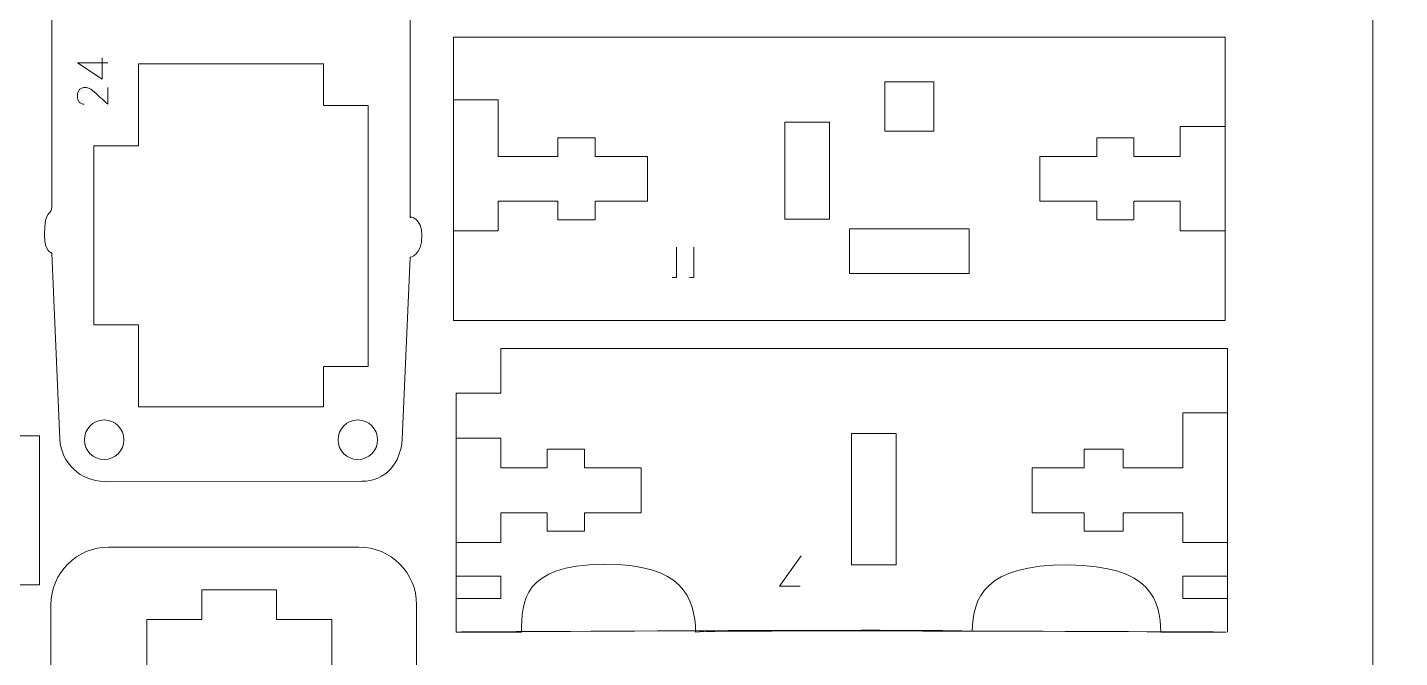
# Model space of a CAD drawing. Header units: millimetres. Extents: x 1 to 3601, y 1 to 1216.
# Drawn here: x 510.6 to 602.5, y 71.6 to 113.8 of the extents above; entities that cross this region are included whole.
import ezdxf

# ---------------------------------------------------------------- set-up
doc = ezdxf.new("R2010")
doc.units = ezdxf.units.MM
doc.layers.get('0').update_dxf_attribs({"lineweight": 5})
for name, color, linetype, lineweight in [('MARCATGE', 1, 'Continuous', 5), ('NO IMPRES', 5, 'Continuous', 5), ('TALL 1', 4, 'Continuous', 5)]:
    doc.layers.add(name, color=color, linetype=linetype, lineweight=lineweight)

msp = doc.modelspace()

# ---------------------------------------------------------------- linework, layer by layer
for points, knots in [([(536.233, 98.399), (536.233, 98.399), (537.029, 98.521), (537.029, 99.882), (537.029, 99.882), (537.029, 100.996), (536.233, 101.222), (536.233, 101.053), (536.233, 101.053), (536.233, 101.053), (536.233, 131.082), (536.233, 131.082), (536.233, 131.082), (536.233, 131.878), (535.917, 132.641), (535.354, 133.203), (535.354, 133.203), (534.792, 133.766), (534.028, 134.082), (533.233, 134.082), (533.233, 134.082), (533.233, 134.082), (515.233, 134.082), (515.233, 134.082), (515.233, 134.082), (514.437, 134.082), (513.674, 133.766), (513.112, 133.203), (513.112, 133.203), (512.549, 132.641), (512.233, 131.878), (512.233, 131.082), (512.233, 131.082), (512.233, 131.082), (512.233, 109.915), (512.233, 101.803), (512.233, 101.803), (512.233, 101.155), (511.729, 101.735), (511.729, 99.882), (511.729, 99.882), (511.729, 98.77), (512.233, 98.69), (512.233, 98.69), (512.233, 98.69), (512.233, 98.69), (512.765, 86.225), (512.765, 86.225), (512.765, 86.225), (512.849, 84.632), (514.165, 83.382), (515.761, 83.382), (515.761, 83.382), (515.761, 83.382), (532.997, 83.396), (532.997, 83.396), (532.997, 83.396), (534.593, 83.396), (535.617, 84.632), (535.7, 86.225), (535.7, 86.225), (535.7, 86.225), (536.233, 98.399), (536.233, 98.399)], [0, 0, 0, 0, 0.058824, 0.058824, 0.058824, 0.058824, 0.117647, 0.117647, 0.117647, 0.117647, 0.176471, 0.176471, 0.176471, 0.176471, 0.235294, 0.235294, 0.235294, 0.235294, 0.294118, 0.294118, 0.294118, 0.294118, 0.352941, 0.352941, 0.352941, 0.352941, 0.411765, 0.411765, 0.411765, 0.411765, 0.470588, 0.470588, 0.470588, 0.470588, 0.529412, 0.529412, 0.529412, 0.529412, 0.588235, 0.588235, 0.588235, 0.588235, 0.647059, 0.647059, 0.647059, 0.647059, 0.705882, 0.705882, 0.705882, 0.705882, 0.764706, 0.764706, 0.764706, 0.764706, 0.823529, 0.823529, 0.823529, 0.823529, 0.882353, 0.882353, 0.882353, 0.882353, 1, 1, 1, 1]), ([(590.838, 113.172), (590.838, 113.172), (590.838, 94.172), (590.838, 94.172), (590.838, 94.172), (590.838, 94.172), (539.138, 94.172), (539.138, 94.172), (539.138, 94.172), (539.138, 94.172), (539.138, 113.172), (539.138, 113.172), (539.138, 113.172), (539.138, 113.172), (590.838, 113.172), (590.838, 113.172)], [0, 0, 0, 0, 0.2, 0.2, 0.2, 0.2, 0.4, 0.4, 0.4, 0.4, 0.6, 0.6, 0.6, 0.6, 1, 1, 1, 1]), ([(539.31, 73.293), (539.31, 73.293), (572.11, 73.511), (573.894, 73.345), (573.894, 73.345), (573.958, 75.592), (574.703, 77.819), (580.322, 77.789), (580.322, 77.789), (585.942, 77.76), (586.503, 75.353), (586.53, 73.293), (586.53, 73.293), (586.53, 73.293), (590.91, 73.293), (590.91, 73.293), (590.91, 73.293), (590.91, 73.293), (557.152, 73.458), (555.368, 73.293), (555.368, 73.293), (555.303, 75.54), (554.562, 77.895), (549.175, 77.832), (549.175, 77.832), (543.787, 77.769), (543.717, 75.353), (543.69, 73.293), (543.69, 73.293), (543.69, 73.293), (539.31, 73.293), (539.31, 73.293), (539.31, 73.293), (539.31, 73.293), (539.31, 89.293), (539.31, 89.293), (539.31, 89.293), (539.31, 89.293), (542.31, 89.293), (542.31, 89.293), (542.31, 89.293), (542.31, 89.293), (542.31, 92.293), (542.31, 92.293), (542.31, 92.293), (542.31, 92.293), (591.01, 92.293), (591.01, 92.293), (591.01, 92.293), (591.01, 92.293), (591.01, 73.293), (591.01, 73.293)], [0, 0, 0, 0, 0.071429, 0.071429, 0.071429, 0.071429, 0.142857, 0.142857, 0.142857, 0.142857, 0.214286, 0.214286, 0.214286, 0.214286, 0.285714, 0.285714, 0.285714, 0.285714, 0.357143, 0.357143, 0.357143, 0.357143, 0.428571, 0.428571, 0.428571, 0.428571, 0.5, 0.5, 0.5, 0.5, 0.571429, 0.571429, 0.571429, 0.571429, 0.642857, 0.642857, 0.642857, 0.642857, 0.714286, 0.714286, 0.714286, 0.714286, 0.785714, 0.785714, 0.785714, 0.785714, 0.857143, 0.857143, 0.857143, 0.857143, 1, 1, 1, 1]), ([(479.184, 87.803), (479.184, 87.803), (479.18, 87.776), (479.18, 87.776), (479.18, 87.776), (479.18, 87.776), (462.693, 87.776), (462.693, 87.776), (462.693, 87.776), (462.693, 87.776), (462.693, 87.751), (462.693, 87.751), (462.693, 87.751), (462.693, 87.751), (462.693, 86.451), (462.693, 86.451), (462.693, 86.451), (462.693, 86.451), (459.693, 86.451), (459.693, 86.451), (459.693, 86.451), (459.693, 86.451), (459.693, 73.451), (459.693, 73.451), (459.693, 73.451), (459.693, 73.451), (462.693, 73.451), (462.693, 73.451), (462.693, 73.451), (462.693, 73.451), (462.693, 54.451), (462.693, 54.451), (462.693, 54.451), (462.693, 54.451), (459.693, 54.451), (459.693, 54.451), (459.693, 54.451), (459.693, 54.451), (459.693, 49.451), (459.693, 49.451), (459.693, 49.451), (459.693, 49.451), (462.693, 49.451), (462.693, 49.451), (462.693, 49.451), (462.693, 49.451), (462.693, 46.451), (462.693, 46.451), (462.693, 46.451), (462.693, 46.451), (459.693, 46.451), (459.693, 46.451), (459.693, 46.451), (459.693, 46.451), (459.693, 41.451), (459.693, 41.451), (459.693, 41.451), (459.693, 41.451), (462.693, 41.451), (462.693, 41.451), (462.693, 41.451), (462.693, 41.451), (462.693, 40.151), (462.693, 40.151), (462.693, 40.151), (462.693, 40.151), (486.193, 40.151), (486.193, 40.151), (486.193, 40.151), (486.193, 40.151), (486.193, 50.051), (486.193, 50.051), (486.193, 50.051), (486.193, 50.051), (489.193, 50.051), (489.193, 50.051), (489.193, 50.051), (489.193, 50.051), (489.193, 40.151), (489.193, 40.151), (489.193, 40.151), (489.193, 40.151), (508.393, 40.151), (508.393, 40.151), (508.393, 40.151), (508.393, 40.151), (508.393, 41.451), (508.393, 41.451), (508.393, 41.451), (508.393, 41.451), (511.393, 41.451), (511.393, 41.451), (511.393, 41.451), (511.393, 41.451), (511.393, 56.451), (511.393, 56.451), (511.393, 56.451), (511.393, 56.451), (508.393, 56.451), (508.393, 56.451), (508.393, 56.451), (508.393, 56.451), (508.393, 76.451), (508.393, 76.451), (508.393, 76.451), (508.393, 76.451), (511.393, 76.451), (511.393, 76.451), (511.393, 76.451), (511.393, 76.451), (511.393, 86.451), (511.393, 86.451), (511.393, 86.451), (511.393, 86.451), (508.393, 86.451), (508.393, 86.451), (508.393, 86.451), (508.393, 86.451), (508.393, 87.751), (508.393, 87.751), (508.393, 87.751), (508.393, 87.751), (489.193, 87.751), (489.193, 87.751), (489.193, 87.751), (489.193, 87.751), (489.193, 85.281), (489.193, 85.281), (489.193, 85.281), (489.193, 85.281), (486.193, 85.281), (486.193, 85.281), (486.193, 85.281), (486.193, 85.281), (486.193, 87.776), (486.193, 87.776), (486.193, 87.776), (486.193, 87.776), (482.48, 87.776), (482.48, 87.776), (482.48, 87.776), (482.48, 87.776), (482.484, 87.803), (482.484, 87.803), (482.484, 87.803), (482.484, 87.803), (482.484, 91.103), (482.484, 91.103), (482.484, 91.103), (482.484, 91.103), (479.184, 91.103), (479.184, 91.103), (479.184, 91.103), (479.184, 91.103), (479.184, 87.803), (479.184, 87.803)], [0, 0, 0, 0, 0.025, 0.025, 0.025, 0.025, 0.05, 0.05, 0.05, 0.05, 0.075, 0.075, 0.075, 0.075, 0.1, 0.1, 0.1, 0.1, 0.125, 0.125, 0.125, 0.125, 0.15, 0.15, 0.15, 0.15, 0.175, 0.175, 0.175, 0.175, 0.2, 0.2, 0.2, 0.2, 0.225, 0.225, 0.225, 0.225, 0.25, 0.25, 0.25, 0.25, 0.275, 0.275, 0.275, 0.275, 0.3, 0.3, 0.3, 0.3, 0.325, 0.325, 0.325, 0.325, 0.35, 0.35, 0.35, 0.35, 0.375, 0.375, 0.375, 0.375, 0.4, 0.4, 0.4, 0.4, 0.425, 0.425, 0.425, 0.425, 0.45, 0.45, 0.45, 0.45, 0.475, 0.475, 0.475, 0.475, 0.5, 0.5, 0.5, 0.5, 0.525, 0.525, 0.525, 0.525, 0.55, 0.55, 0.55, 0.55, 0.575, 0.575, 0.575, 0.575, 0.6, 0.6, 0.6, 0.6, 0.625, 0.625, 0.625, 0.625, 0.65, 0.65, 0.65, 0.65, 0.675, 0.675, 0.675, 0.675, 0.7, 0.7, 0.7, 0.7, 0.725, 0.725, 0.725, 0.725, 0.75, 0.75, 0.75, 0.75, 0.775, 0.775, 0.775, 0.775, 0.8, 0.8, 0.8, 0.8, 0.825, 0.825, 0.825, 0.825, 0.85, 0.85, 0.85, 0.85, 0.875, 0.875, 0.875, 0.875, 0.9, 0.9, 0.9, 0.9, 0.925, 0.925, 0.925, 0.925, 0.95, 0.95, 0.95, 0.95, 1, 1, 1, 1]), ([(512.171, 75.122), (512.171, 75.122), (512.171, 50.921), (512.171, 50.921), (512.171, 50.921), (512.171, 48.796), (513.91, 47.058), (516.034, 47.058), (516.034, 47.058), (516.034, 47.058), (532.809, 47.058), (532.809, 47.058), (532.809, 47.058), (534.933, 47.058), (536.671, 48.796), (536.671, 50.921), (536.671, 50.921), (536.671, 50.921), (536.671, 75.122), (536.671, 75.122), (536.671, 75.122), (536.671, 77.246), (534.933, 78.985), (532.809, 78.985), (532.809, 78.985), (532.809, 78.985), (516.034, 78.985), (516.034, 78.985), (516.034, 78.985), (513.91, 78.985), (512.171, 77.246), (512.171, 75.122)], [0, 0, 0, 0, 0.111111, 0.111111, 0.111111, 0.111111, 0.222222, 0.222222, 0.222222, 0.222222, 0.333333, 0.333333, 0.333333, 0.333333, 0.444444, 0.444444, 0.444444, 0.444444, 0.555556, 0.555556, 0.555556, 0.555556, 0.666667, 0.666667, 0.666667, 0.666667, 0.777778, 0.777778, 0.777778, 0.777778, 1, 1, 1, 1])]:
    msp.add_open_spline(points, degree=3, knots=knots)
at = {"layer": 'MARCATGE'}
for points, knots in [([(513.938, 111.45), (513.938, 111.45), (515.6, 110.338), (515.6, 110.338), (515.6, 110.338), (515.6, 110.338), (515.6, 111.78), (515.6, 111.78), (515.6, 111.78), (515.6, 111.78), (515.6, 110.338), (515.6, 110.338), (515.6, 110.338), (515.6, 110.338), (513.938, 111.45), (513.938, 111.45), (513.938, 111.45), (513.938, 111.45), (515.984, 111.45), (515.984, 111.45), (515.984, 111.45), (515.984, 111.45), (513.938, 111.45), (513.938, 111.45)], [0, 0, 0, 0, 0.142857, 0.142857, 0.142857, 0.142857, 0.285714, 0.285714, 0.285714, 0.285714, 0.428571, 0.428571, 0.428571, 0.428571, 0.571429, 0.571429, 0.571429, 0.571429, 0.714286, 0.714286, 0.714286, 0.714286, 1, 1, 1, 1]), ([(515.984, 108.667), (515.796, 108.837), (515.626, 108.99), (515.473, 109.127), (515.473, 109.127), (515.409, 109.186), (515.345, 109.244), (515.281, 109.301), (515.281, 109.301), (515.217, 109.358), (515.159, 109.41), (515.106, 109.456), (515.106, 109.456), (515.054, 109.502), (515.009, 109.541), (514.972, 109.572), (514.972, 109.572), (514.936, 109.603), (514.912, 109.621), (514.903, 109.627), (514.903, 109.627), (514.884, 109.638), (514.862, 109.653), (514.837, 109.672), (514.837, 109.672), (514.811, 109.691), (514.781, 109.709), (514.746, 109.727), (514.746, 109.727), (514.712, 109.745), (514.671, 109.76), (514.624, 109.774), (514.624, 109.774), (514.577, 109.787), (514.522, 109.793), (514.46, 109.793), (514.46, 109.793), (514.398, 109.793), (514.336, 109.783), (514.274, 109.762), (514.274, 109.762), (514.212, 109.742), (514.156, 109.71), (514.106, 109.666), (514.106, 109.666), (514.056, 109.623), (514.015, 109.567), (513.984, 109.498), (513.984, 109.498), (513.953, 109.43), (513.938, 109.347), (513.938, 109.249), (513.938, 109.249), (513.94, 109.051), (513.983, 108.906), (514.068, 108.813), (514.068, 108.813), (514.152, 108.72), (514.264, 108.673), (514.404, 108.673), (514.404, 108.673), (514.264, 108.673), (514.152, 108.72), (514.068, 108.813), (514.068, 108.813), (513.983, 108.906), (513.94, 109.051), (513.938, 109.249), (513.938, 109.249), (513.938, 109.347), (513.953, 109.43), (513.984, 109.498), (513.984, 109.498), (514.015, 109.567), (514.056, 109.623), (514.106, 109.666), (514.106, 109.666), (514.156, 109.71), (514.212, 109.742), (514.274, 109.762), (514.274, 109.762), (514.336, 109.783), (514.398, 109.793), (514.46, 109.793), (514.46, 109.793), (514.522, 109.793), (514.577, 109.787), (514.624, 109.774), (514.624, 109.774), (514.671, 109.76), (514.712, 109.745), (514.746, 109.727), (514.746, 109.727), (514.781, 109.709), (514.811, 109.691), (514.837, 109.672), (514.837, 109.672), (514.862, 109.653), (514.884, 109.638), (514.903, 109.627), (514.903, 109.627), (514.912, 109.621), (514.936, 109.603), (514.972, 109.572), (514.972, 109.572), (515.009, 109.541), (515.054, 109.502), (515.106, 109.456), (515.106, 109.456), (515.159, 109.41), (515.217, 109.358), (515.281, 109.301), (515.281, 109.301), (515.345, 109.244), (515.409, 109.186), (515.473, 109.127), (515.473, 109.127), (515.626, 108.99), (515.796, 108.837), (515.984, 108.667), (515.984, 108.667), (515.984, 108.667), (515.984, 109.779), (515.984, 109.779), (515.984, 109.779), (515.984, 109.779), (515.984, 108.667), (515.984, 108.667)], [0, 0, 0, 0, 0.030303, 0.030303, 0.030303, 0.030303, 0.060606, 0.060606, 0.060606, 0.060606, 0.090909, 0.090909, 0.090909, 0.090909, 0.121212, 0.121212, 0.121212, 0.121212, 0.151515, 0.151515, 0.151515, 0.151515, 0.181818, 0.181818, 0.181818, 0.181818, 0.212121, 0.212121, 0.212121, 0.212121, 0.242424, 0.242424, 0.242424, 0.242424, 0.272727, 0.272727, 0.272727, 0.272727, 0.30303, 0.30303, 0.30303, 0.30303, 0.333333, 0.333333, 0.333333, 0.333333, 0.363636, 0.363636, 0.363636, 0.363636, 0.393939, 0.393939, 0.393939, 0.393939, 0.424242, 0.424242, 0.424242, 0.424242, 0.454545, 0.454545, 0.454545, 0.454545, 0.484848, 0.484848, 0.484848, 0.484848, 0.515152, 0.515152, 0.515152, 0.515152, 0.545455, 0.545455, 0.545455, 0.545455, 0.575758, 0.575758, 0.575758, 0.575758, 0.606061, 0.606061, 0.606061, 0.606061, 0.636364, 0.636364, 0.636364, 0.636364, 0.666667, 0.666667, 0.666667, 0.666667, 0.69697, 0.69697, 0.69697, 0.69697, 0.727273, 0.727273, 0.727273, 0.727273, 0.757576, 0.757576, 0.757576, 0.757576, 0.787879, 0.787879, 0.787879, 0.787879, 0.818182, 0.818182, 0.818182, 0.818182, 0.848485, 0.848485, 0.848485, 0.848485, 0.878788, 0.878788, 0.878788, 0.878788, 0.909091, 0.909091, 0.909091, 0.909091, 0.939394, 0.939394, 0.939394, 0.939394, 1, 1, 1, 1]), ([(554.094, 97.054), (554.094, 97.054), (553.803, 97.054), (553.803, 97.054), (553.803, 97.054), (553.803, 97.054), (554.094, 97.054), (554.094, 97.054), (554.094, 97.054), (554.094, 97.054), (554.094, 99.086), (554.094, 99.086), (554.094, 99.086), (554.094, 99.086), (554.094, 97.054), (554.094, 97.054)], [0, 0, 0, 0, 0.2, 0.2, 0.2, 0.2, 0.4, 0.4, 0.4, 0.4, 0.6, 0.6, 0.6, 0.6, 1, 1, 1, 1]), ([(555.254, 97.054), (555.254, 97.054), (554.963, 97.054), (554.963, 97.054), (554.963, 97.054), (554.963, 97.054), (555.254, 97.054), (555.254, 97.054), (555.254, 97.054), (555.254, 97.054), (555.254, 99.086), (555.254, 99.086), (555.254, 99.086), (555.254, 99.086), (555.254, 97.054), (555.254, 97.054)], [0, 0, 0, 0, 0.2, 0.2, 0.2, 0.2, 0.4, 0.4, 0.4, 0.4, 0.6, 0.6, 0.6, 0.6, 1, 1, 1, 1]), ([(560.985, 76.376), (560.985, 76.376), (562.438, 78.408), (562.438, 78.408), (562.438, 78.408), (562.438, 78.408), (560.985, 76.376), (560.985, 76.376), (560.985, 76.376), (560.985, 76.376), (562.362, 76.376), (562.362, 76.376), (562.362, 76.376), (562.362, 76.376), (560.985, 76.376), (560.985, 76.376)], [0, 0, 0, 0, 0.2, 0.2, 0.2, 0.2, 0.4, 0.4, 0.4, 0.4, 0.6, 0.6, 0.6, 0.6, 1, 1, 1, 1])]:
    msp.add_open_spline(points, degree=3, knots=knots, dxfattribs=at)
at = {"layer": 'NO IMPRES'}
for points in [[(0.741, 1.483), (0.741, 301.483), (600.741, 301.483), (600.741, 1.483)], [(600.741, 1.483), (600.741, 301.483), (1200.741, 301.483), (1200.741, 1.483)]]:
    msp.add_lwpolyline(points, close=True, dxfattribs=at)
at = {"layer": 'TALL 1'}
for points, knots in [([(530.433, 108.632), (530.433, 108.632), (530.433, 108.582), (530.433, 108.582), (530.433, 108.582), (530.433, 108.582), (533.433, 108.582), (533.433, 108.582), (533.433, 108.582), (533.433, 108.582), (533.433, 91.082), (533.433, 91.082), (533.433, 91.082), (533.433, 91.082), (530.433, 91.082), (530.433, 91.082), (530.433, 91.082), (530.433, 91.082), (530.433, 88.382), (530.433, 88.382), (530.433, 88.382), (530.433, 88.382), (518.033, 88.382), (518.033, 88.382), (518.033, 88.382), (518.033, 88.382), (518.033, 93.882), (518.033, 93.882), (518.033, 93.882), (518.033, 93.882), (515.033, 93.882), (515.033, 93.882), (515.033, 93.882), (515.033, 93.882), (515.033, 105.882), (515.033, 105.882), (515.033, 105.882), (515.033, 105.882), (518.033, 105.882), (518.033, 105.882), (518.033, 105.882), (518.033, 105.882), (518.033, 111.382), (518.033, 111.382), (518.033, 111.382), (518.033, 111.382), (530.433, 111.382), (530.433, 111.382), (530.433, 111.382), (530.433, 111.382), (530.433, 108.632), (530.433, 108.632)], [0, 0, 0, 0, 0.071429, 0.071429, 0.071429, 0.071429, 0.142857, 0.142857, 0.142857, 0.142857, 0.214286, 0.214286, 0.214286, 0.214286, 0.285714, 0.285714, 0.285714, 0.285714, 0.357143, 0.357143, 0.357143, 0.357143, 0.428571, 0.428571, 0.428571, 0.428571, 0.5, 0.5, 0.5, 0.5, 0.571429, 0.571429, 0.571429, 0.571429, 0.642857, 0.642857, 0.642857, 0.642857, 0.714286, 0.714286, 0.714286, 0.714286, 0.785714, 0.785714, 0.785714, 0.785714, 0.857143, 0.857143, 0.857143, 0.857143, 1, 1, 1, 1]), ([(571.333, 106.872), (571.333, 106.872), (571.333, 110.172), (571.333, 110.172), (571.333, 110.172), (571.333, 110.172), (568.033, 110.172), (568.033, 110.172), (568.033, 110.172), (568.033, 110.172), (568.033, 106.872), (568.033, 106.872), (568.033, 106.872), (568.033, 106.872), (571.333, 106.872), (571.333, 106.872)], [0, 0, 0, 0, 0.2, 0.2, 0.2, 0.2, 0.4, 0.4, 0.4, 0.4, 0.6, 0.6, 0.6, 0.6, 1, 1, 1, 1]), ([(539.138, 100.172), (539.138, 100.172), (542.138, 100.172), (542.138, 100.172), (542.138, 100.172), (542.138, 100.172), (542.138, 102.172), (542.138, 102.172), (542.138, 102.172), (542.138, 102.172), (546.138, 102.172), (546.138, 102.172), (546.138, 102.172), (546.138, 102.172), (546.138, 100.922), (546.138, 100.922), (546.138, 100.922), (546.138, 100.922), (548.638, 100.922), (548.638, 100.922), (548.638, 100.922), (548.638, 100.922), (548.638, 102.172), (548.638, 102.172), (548.638, 102.172), (548.638, 102.172), (552.138, 102.172), (552.138, 102.172), (552.138, 102.172), (552.138, 102.172), (552.138, 105.172), (552.138, 105.172), (552.138, 105.172), (552.138, 105.172), (548.638, 105.172), (548.638, 105.172), (548.638, 105.172), (548.638, 105.172), (548.638, 106.422), (548.638, 106.422), (548.638, 106.422), (548.638, 106.422), (546.138, 106.422), (546.138, 106.422), (546.138, 106.422), (546.138, 106.422), (546.138, 105.172), (546.138, 105.172), (546.138, 105.172), (546.138, 105.172), (542.138, 105.172), (542.138, 105.172), (542.138, 105.172), (542.138, 105.172), (542.138, 108.972), (542.138, 108.972), (542.138, 108.972), (542.137, 108.972), (539.137, 108.972), (539.137, 108.972)], [0, 0, 0, 0, 0.0625, 0.0625, 0.0625, 0.0625, 0.125, 0.125, 0.125, 0.125, 0.1875, 0.1875, 0.1875, 0.1875, 0.25, 0.25, 0.25, 0.25, 0.3125, 0.3125, 0.3125, 0.3125, 0.375, 0.375, 0.375, 0.375, 0.4375, 0.4375, 0.4375, 0.4375, 0.5, 0.5, 0.5, 0.5, 0.5625, 0.5625, 0.5625, 0.5625, 0.625, 0.625, 0.625, 0.625, 0.6875, 0.6875, 0.6875, 0.6875, 0.75, 0.75, 0.75, 0.75, 0.8125, 0.8125, 0.8125, 0.8125, 0.875, 0.875, 0.875, 0.875, 1, 1, 1, 1]), ([(564.338, 107.472), (564.338, 107.472), (561.338, 107.472), (561.338, 107.472), (561.338, 107.472), (561.338, 107.472), (561.338, 100.972), (561.338, 100.972), (561.338, 100.972), (561.338, 100.972), (564.338, 100.972), (564.338, 100.972), (564.338, 100.972), (564.338, 100.972), (564.338, 107.472), (564.338, 107.472)], [0, 0, 0, 0, 0.2, 0.2, 0.2, 0.2, 0.4, 0.4, 0.4, 0.4, 0.6, 0.6, 0.6, 0.6, 1, 1, 1, 1]), ([(587.838, 107.172), (587.838, 107.172), (587.838, 105.172), (587.838, 105.172), (587.838, 105.172), (587.838, 105.172), (587.838, 107.172), (587.838, 107.172), (587.838, 107.172), (587.838, 107.172), (590.838, 107.172), (590.838, 107.172)], [0, 0, 0, 0, 0.25, 0.25, 0.25, 0.25, 0.5, 0.5, 0.5, 0.5, 1, 1, 1, 1]), ([(587.838, 105.172), (587.838, 105.172), (584.738, 105.172), (584.738, 105.172), (584.738, 105.172), (584.738, 105.172), (584.738, 106.422), (584.738, 106.422), (584.738, 106.422), (584.738, 106.422), (582.238, 106.422), (582.238, 106.422), (582.238, 106.422), (582.238, 106.422), (582.238, 105.172), (582.238, 105.172), (582.238, 105.172), (582.238, 105.172), (578.438, 105.172), (578.438, 105.172), (578.438, 105.172), (578.438, 105.172), (578.438, 102.172), (578.438, 102.172), (578.438, 102.172), (578.438, 102.172), (582.238, 102.172), (582.238, 102.172), (582.238, 102.172), (582.238, 102.172), (582.238, 100.922), (582.238, 100.922), (582.238, 100.922), (582.238, 100.922), (584.738, 100.922), (584.738, 100.922), (584.738, 100.922), (584.738, 100.922), (584.738, 102.172), (584.738, 102.172), (584.738, 102.172), (584.738, 102.172), (587.838, 102.172), (587.838, 102.172)], [0, 0, 0, 0, 0.083333, 0.083333, 0.083333, 0.083333, 0.166667, 0.166667, 0.166667, 0.166667, 0.25, 0.25, 0.25, 0.25, 0.333333, 0.333333, 0.333333, 0.333333, 0.416667, 0.416667, 0.416667, 0.416667, 0.5, 0.5, 0.5, 0.5, 0.583333, 0.583333, 0.583333, 0.583333, 0.666667, 0.666667, 0.666667, 0.666667, 0.75, 0.75, 0.75, 0.75, 0.833333, 0.833333, 0.833333, 0.833333, 1, 1, 1, 1]), ([(590.838, 100.172), (590.838, 100.172), (587.838, 100.172), (587.838, 100.172), (587.838, 100.172), (587.838, 100.172), (587.838, 102.172), (587.838, 102.172), (587.838, 102.172), (587.838, 102.172), (587.838, 100.172), (587.838, 100.172)], [0, 0, 0, 0, 0.25, 0.25, 0.25, 0.25, 0.5, 0.5, 0.5, 0.5, 1, 1, 1, 1]), ([(573.683, 97.313), (573.683, 97.313), (573.683, 100.313), (573.683, 100.313), (573.683, 100.313), (573.683, 100.313), (565.683, 100.313), (565.683, 100.313), (565.683, 100.313), (565.683, 100.313), (565.683, 97.313), (565.683, 97.313), (565.683, 97.313), (565.683, 97.313), (573.683, 97.313), (573.683, 97.313)], [0, 0, 0, 0, 0.2, 0.2, 0.2, 0.2, 0.4, 0.4, 0.4, 0.4, 0.6, 0.6, 0.6, 0.6, 1, 1, 1, 1]), ([(515.733, 84.857), (516.465, 84.857), (517.058, 85.45), (517.058, 86.182), (517.058, 86.182), (517.058, 86.914), (516.465, 87.507), (515.733, 87.507), (515.733, 87.507), (515.001, 87.507), (514.408, 86.914), (514.408, 86.182), (514.408, 86.182), (514.408, 85.45), (515.001, 84.857), (515.733, 84.857)], [0, 0, 0, 0, 0.2, 0.2, 0.2, 0.2, 0.4, 0.4, 0.4, 0.4, 0.6, 0.6, 0.6, 0.6, 1, 1, 1, 1]), ([(532.733, 84.857), (533.465, 84.857), (534.058, 85.45), (534.058, 86.182), (534.058, 86.182), (534.058, 86.914), (533.465, 87.507), (532.733, 87.507), (532.733, 87.507), (532.001, 87.507), (531.408, 86.914), (531.408, 86.182), (531.408, 86.182), (531.408, 85.45), (532.001, 84.857), (532.733, 84.857)], [0, 0, 0, 0, 0.2, 0.2, 0.2, 0.2, 0.4, 0.4, 0.4, 0.4, 0.6, 0.6, 0.6, 0.6, 1, 1, 1, 1]), ([(591.01, 79.293), (591.01, 79.293), (588.01, 79.293), (588.01, 79.293), (588.01, 79.293), (588.01, 79.293), (588.01, 81.293), (588.01, 81.293), (588.01, 81.293), (588.01, 81.293), (584.01, 81.293), (584.01, 81.293), (584.01, 81.293), (584.01, 81.293), (584.01, 80.043), (584.01, 80.043), (584.01, 80.043), (584.01, 80.043), (583.91, 80.043), (583.91, 80.043), (583.91, 80.043), (583.91, 80.043), (581.41, 80.043), (581.41, 80.043), (581.41, 80.043), (581.41, 80.043), (581.41, 81.293), (581.41, 81.293), (581.41, 81.293), (581.41, 81.293), (577.91, 81.293), (577.91, 81.293), (577.91, 81.293), (577.91, 81.293), (577.91, 84.293), (577.91, 84.293), (577.91, 84.293), (577.91, 84.293), (581.41, 84.293), (581.41, 84.293), (581.41, 84.293), (581.41, 84.293), (581.41, 85.543), (581.41, 85.543), (581.41, 85.543), (581.41, 85.543), (583.91, 85.543), (583.91, 85.543), (583.91, 85.543), (583.91, 85.543), (584.01, 85.543), (584.01, 85.543), (584.01, 85.543), (584.01, 85.543), (584.01, 84.293), (584.01, 84.293), (584.01, 84.293), (584.01, 84.293), (588.01, 84.293), (588.01, 84.293), (588.01, 84.293), (588.01, 84.293), (588.01, 87.993), (588.01, 87.993), (588.01, 87.993), (588.01, 87.993), (591.01, 87.993), (591.01, 87.993)], [0, 0, 0, 0, 0.055556, 0.055556, 0.055556, 0.055556, 0.111111, 0.111111, 0.111111, 0.111111, 0.166667, 0.166667, 0.166667, 0.166667, 0.222222, 0.222222, 0.222222, 0.222222, 0.277778, 0.277778, 0.277778, 0.277778, 0.333333, 0.333333, 0.333333, 0.333333, 0.388889, 0.388889, 0.388889, 0.388889, 0.444444, 0.444444, 0.444444, 0.444444, 0.5, 0.5, 0.5, 0.5, 0.555556, 0.555556, 0.555556, 0.555556, 0.611111, 0.611111, 0.611111, 0.611111, 0.666667, 0.666667, 0.666667, 0.666667, 0.722222, 0.722222, 0.722222, 0.722222, 0.777778, 0.777778, 0.777778, 0.777778, 0.833333, 0.833333, 0.833333, 0.833333, 0.888889, 0.888889, 0.888889, 0.888889, 1, 1, 1, 1]), ([(565.81, 77.793), (565.81, 77.793), (568.81, 77.793), (568.81, 77.793), (568.81, 77.793), (568.81, 77.793), (568.81, 86.593), (568.81, 86.593), (568.81, 86.593), (568.81, 86.593), (565.81, 86.593), (565.81, 86.593), (565.81, 86.593), (565.81, 86.593), (565.81, 77.793), (565.81, 77.793)], [0, 0, 0, 0, 0.2, 0.2, 0.2, 0.2, 0.4, 0.4, 0.4, 0.4, 0.6, 0.6, 0.6, 0.6, 1, 1, 1, 1]), ([(539.31, 86.293), (539.31, 86.293), (542.31, 86.293), (542.31, 86.293), (542.31, 86.293), (542.31, 86.293), (542.31, 84.293), (542.31, 84.293), (542.31, 84.293), (542.31, 84.293), (545.41, 84.293), (545.41, 84.293), (545.41, 84.293), (545.41, 84.293), (545.41, 85.543), (545.41, 85.543), (545.41, 85.543), (545.41, 85.543), (547.91, 85.543), (547.91, 85.543), (547.91, 85.543), (547.91, 85.543), (547.91, 84.293), (547.91, 84.293), (547.91, 84.293), (547.91, 84.293), (551.71, 84.293), (551.71, 84.293), (551.71, 84.293), (551.71, 84.293), (551.71, 81.293), (551.71, 81.293), (551.71, 81.293), (551.71, 81.293), (547.91, 81.293), (547.91, 81.293), (547.91, 81.293), (547.91, 81.293), (547.91, 80.043), (547.91, 80.043), (547.91, 80.043), (547.91, 80.043), (545.41, 80.043), (545.41, 80.043), (545.41, 80.043), (545.41, 80.043), (545.41, 81.293), (545.41, 81.293), (545.41, 81.293), (545.41, 81.293), (542.31, 81.293), (542.31, 81.293), (542.31, 81.293), (542.31, 81.293), (542.31, 79.293), (542.31, 79.293), (542.31, 79.293), (542.31, 79.293), (539.31, 79.293), (539.31, 79.293)], [0, 0, 0, 0, 0.0625, 0.0625, 0.0625, 0.0625, 0.125, 0.125, 0.125, 0.125, 0.1875, 0.1875, 0.1875, 0.1875, 0.25, 0.25, 0.25, 0.25, 0.3125, 0.3125, 0.3125, 0.3125, 0.375, 0.375, 0.375, 0.375, 0.4375, 0.4375, 0.4375, 0.4375, 0.5, 0.5, 0.5, 0.5, 0.5625, 0.5625, 0.5625, 0.5625, 0.625, 0.625, 0.625, 0.625, 0.6875, 0.6875, 0.6875, 0.6875, 0.75, 0.75, 0.75, 0.75, 0.8125, 0.8125, 0.8125, 0.8125, 0.875, 0.875, 0.875, 0.875, 1, 1, 1, 1]), ([(539.31, 75.54), (539.31, 75.54), (539.31, 77.04), (539.31, 77.04), (539.31, 77.04), (539.31, 77.04), (542.31, 77.04), (542.31, 77.04), (542.31, 77.04), (542.31, 77.04), (542.31, 75.54), (542.31, 75.54), (542.31, 75.54), (542.31, 75.54), (539.31, 75.54), (539.31, 75.54)], [0, 0, 0, 0, 0.2, 0.2, 0.2, 0.2, 0.4, 0.4, 0.4, 0.4, 0.6, 0.6, 0.6, 0.6, 1, 1, 1, 1]), ([(588.01, 75.54), (588.01, 75.54), (588.01, 77.04), (588.01, 77.04), (588.01, 77.04), (588.01, 77.04), (591.01, 77.04), (591.01, 77.04), (591.01, 77.04), (591.01, 77.04), (591.01, 75.54), (591.01, 75.54), (591.01, 75.54), (591.01, 75.54), (588.01, 75.54), (588.01, 75.54)], [0, 0, 0, 0, 0.2, 0.2, 0.2, 0.2, 0.4, 0.4, 0.4, 0.4, 0.6, 0.6, 0.6, 0.6, 1, 1, 1, 1]), ([(518.588, 74.129), (518.588, 74.129), (518.588, 51.129), (518.588, 51.129), (518.588, 51.129), (518.588, 51.129), (530.988, 51.129), (530.988, 51.129), (530.988, 51.129), (530.988, 51.129), (530.988, 74.129), (530.988, 74.129), (530.988, 74.129), (530.988, 74.129), (527.289, 74.129), (527.289, 74.129), (527.289, 74.129), (527.289, 74.129), (527.289, 76.129), (527.289, 76.129), (527.289, 76.129), (527.289, 76.129), (522.289, 76.129), (522.289, 76.129), (522.289, 76.129), (522.289, 76.129), (522.289, 74.129), (522.289, 74.129), (522.289, 74.129), (522.289, 74.129), (518.588, 74.129), (518.588, 74.129)], [0, 0, 0, 0, 0.111111, 0.111111, 0.111111, 0.111111, 0.222222, 0.222222, 0.222222, 0.222222, 0.333333, 0.333333, 0.333333, 0.333333, 0.444444, 0.444444, 0.444444, 0.444444, 0.555556, 0.555556, 0.555556, 0.555556, 0.666667, 0.666667, 0.666667, 0.666667, 0.777778, 0.777778, 0.777778, 0.777778, 1, 1, 1, 1])]:
    msp.add_open_spline(points, degree=3, knots=knots, dxfattribs=at)

doc.saveas('drawing.dxf')
